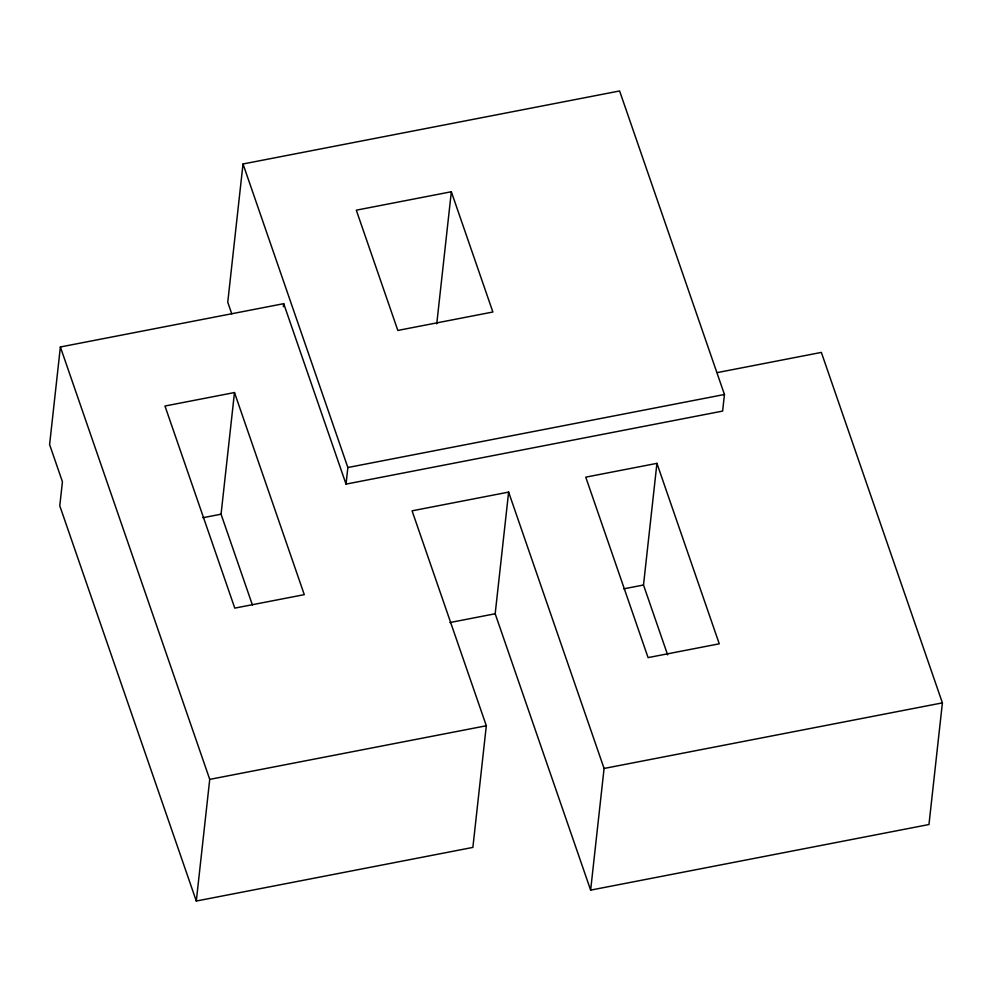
<?xml version="1.0" encoding="UTF-8"?>
<svg xmlns="http://www.w3.org/2000/svg" width="992" height="992" viewBox="0 0 992 992"><rect width="100%" height="100%" fill="white"/><g stroke="black" fill="none" stroke-linecap="round" stroke-linejoin="round"><path stroke-width="1.49" d="M231.781 313.881L227.751 302.225L243.015 163.978L619.603 90.966L724.445 394.494L722.622 411.085L346.034 484.108L283.712 303.676L60.376 346.977L49.6 444.59L62.434 481.752L59.78 505.808L196.304 901.034L472.874 847.416L486.316 725.76L412.077 510.83L508.623 492.106L604.078 768.465L590.637 890.122L928.971 824.526L942.4 702.869L821.351 352.408L717.352 372.583M252.414 604.996L221.055 514.203L234.484 392.547L164.97 406.026L234.782 608.121L304.284 594.642L234.484 392.547M196.304 901.034L209.734 779.377L60.376 346.977M283.377 306.726L283.712 303.676M346.034 484.108L347.857 467.517L243.015 163.978M436.753 323.851L451.335 191.754L356.302 210.18L397.829 330.435L492.875 312.009L451.335 191.754M590.637 890.122L495.182 613.763L508.623 492.106M667.628 654.856L643.498 585.007L656.927 463.351L585.751 477.152L648.074 657.609L719.262 643.808L656.927 463.351M347.857 467.517L724.445 394.494M202.914 517.712L221.055 514.203M449.934 622.542L495.182 613.763M623.807 588.826L643.498 585.007M209.734 779.377L486.316 725.76M604.078 768.465L942.4 702.869"/></g></svg>
